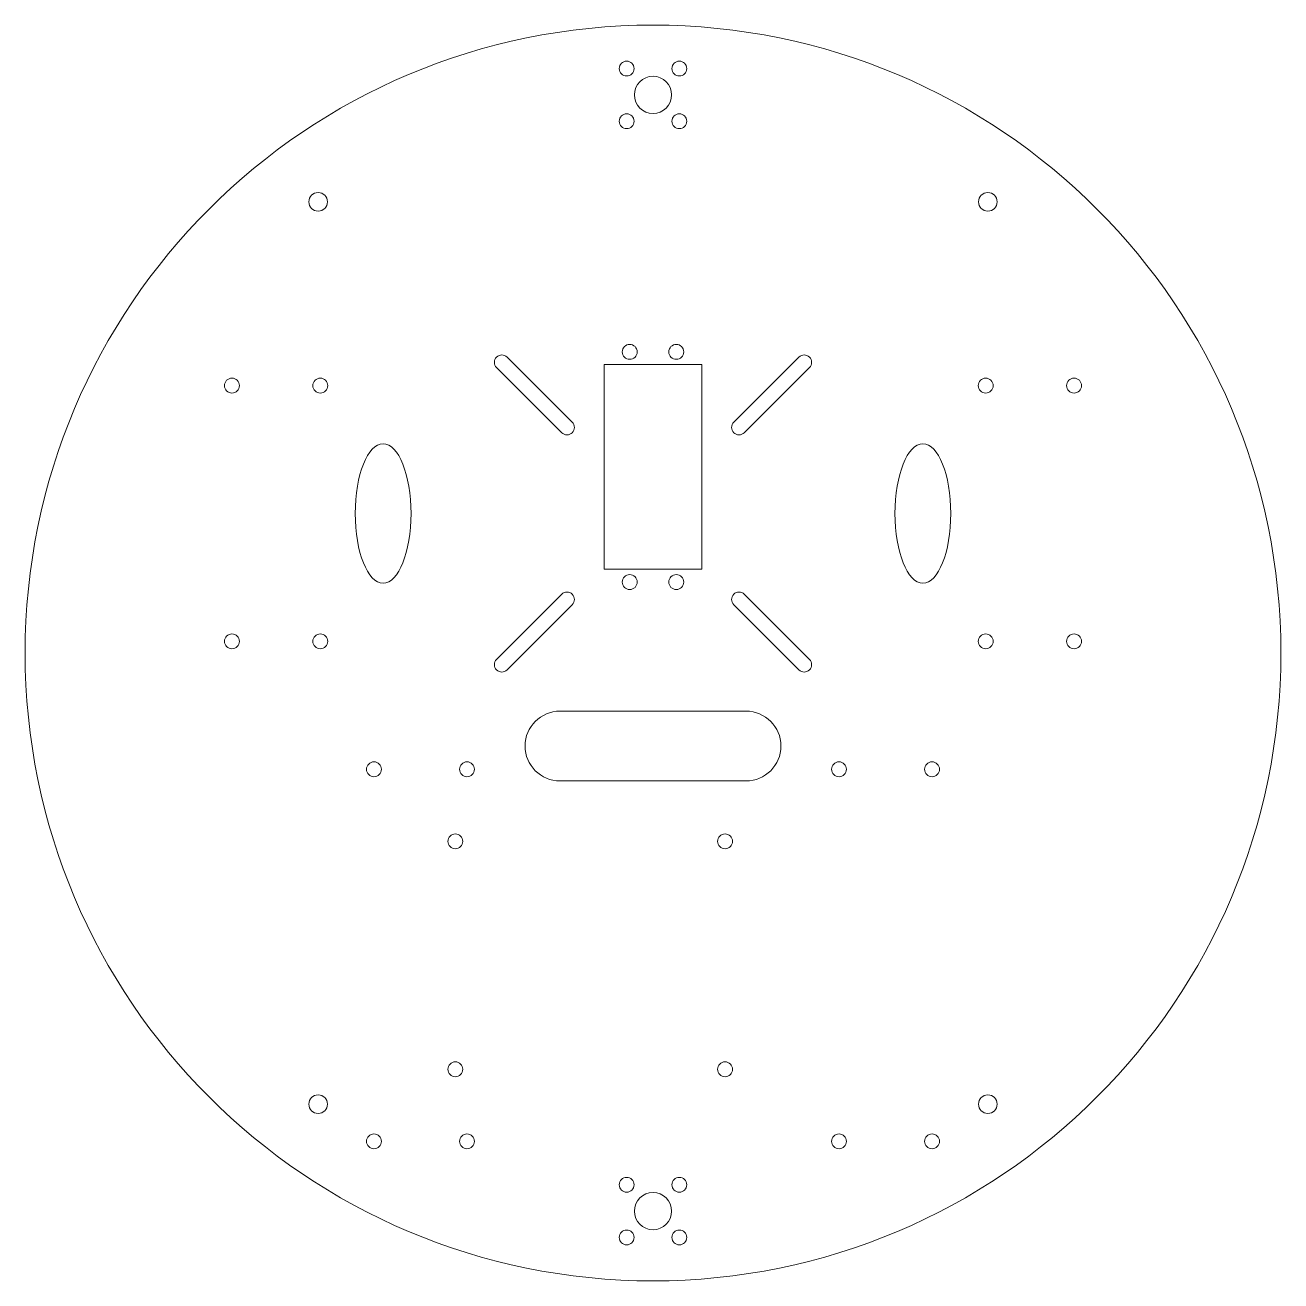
# Model space of a CAD drawing. Header units: millimetres. Extents: x -135 to 135, y -135 to 135.
import ezdxf

# ---------------------------------------------------------------- set-up
doc = ezdxf.new("R2010")
doc.units = ezdxf.units.MM

msp = doc.modelspace()

# ---------------------------------------------------------------- linework, layer by layer
at = {"color": 7, "linetype": 'Continuous', "lineweight": 15}
for p, q in [((-17.37, 49.63), (-31.37, 63.63)), ((31.37, 63.63), (17.37, 49.63)), ((-33.63, 61.37), (-19.63, 47.37)), ((-10.5, 62), (-10.5, 18)), ((10.5, 62), (-10.5, 62)), ((10.5, 18), (10.5, 62)), ((19.63, 47.37), (33.63, 61.37)), ((-10.5, 18), (10.5, 18)), ((-19.63, 12.63), (-33.63, -1.37)), ((33.63, -1.37), (19.63, 12.63)), ((-31.37, -3.63), (-17.37, 10.37)), ((17.37, 10.37), (31.37, -3.63)), ((20, -12.5), (-20, -12.5)), ((-20, -27.5), (20, -27.5))]:
    msp.add_line(p, q, dxfattribs=at)
for centre, radius in [((0, 0), 135), ((-5.66, 125.66), 1.6), ((5.66, 125.66), 1.6), ((0, 120), 4), ((-5.66, 114.34), 1.6), ((5.66, 114.34), 1.6), ((-72, 97), 2), ((72, 97), 2), ((-5, 64.75), 1.6), ((5, 64.75), 1.6), ((-90.54, 57.5), 1.6), ((-71.54, 57.5), 1.6), ((71.54, 57.5), 1.6), ((90.54, 57.5), 1.6), ((-5, 15.25), 1.6), ((5, 15.25), 1.6), ((-90.54, 2.5), 1.6), ((-71.54, 2.5), 1.6), ((71.54, 2.5), 1.6), ((90.54, 2.5), 1.6), ((-60, -25), 1.6), ((-40, -25), 1.6), ((40, -25), 1.6), ((60, -25), 1.6), ((-42.5, -40.5), 1.6), ((15.5, -40.5), 1.6), ((-42.5, -89.5), 1.6), ((15.5, -89.5), 1.6), ((-72, -97), 2), ((72, -97), 2), ((-60, -105), 1.6), ((-40, -105), 1.6), ((40, -105), 1.6), ((60, -105), 1.6), ((-5.66, -114.34), 1.6), ((5.66, -114.34), 1.6), ((0, -120), 4), ((-5.66, -125.66), 1.6), ((5.66, -125.66), 1.6)]:
    msp.add_circle(centre, radius, dxfattribs=at)
for centre, radius, start, end in [((-32.5, 62.5), 1.6, 45, 225), ((32.5, 62.5), 1.6, 315, 135), ((-18.5, 48.5), 1.6, 225, 45), ((18.5, 48.5), 1.6, 135, 315), ((-18.5, 11.5), 1.6, 315, 135), ((18.5, 11.5), 1.6, 45, 225), ((-32.5, -2.5), 1.6, 135, 315), ((32.5, -2.5), 1.6, 225, 45), ((-20, -20), 7.5, 90, 270), ((20, -20), 7.5, 270, 90)]:
    msp.add_arc(centre, radius, start, end, dxfattribs=at)
for centre in [(-58.03, 30), (58.03, 30)]:
    msp.add_ellipse(centre, major_axis=(0, 15), ratio=0.4, dxfattribs=at)

doc.saveas('drawing.dxf')
